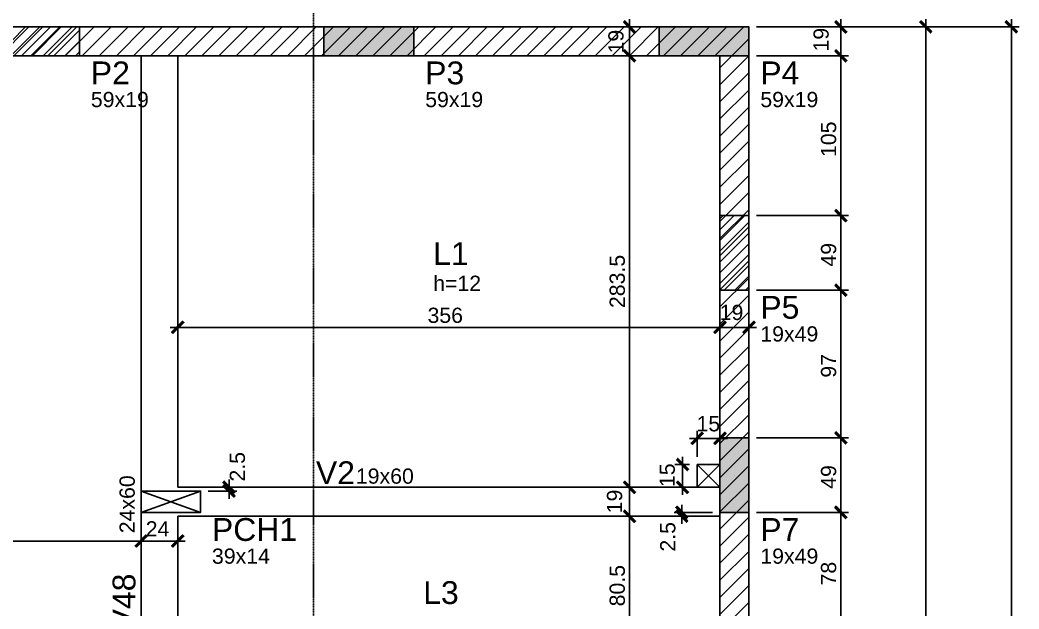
# Model space of a CAD drawing. Extents: x -1789 to 4156, y -3064 to 1391.
# Drawn here: x 669 to 1325, y 531 to 918 of the extents above; entities that cross this region are included whole.
import ezdxf

# ---------------------------------------------------------------- set-up
doc = ezdxf.new("R2010")
doc.units = 0
doc.linetypes.add('ESTILO_TQS_0003', pattern=[0.92, 0.3, -0.15, 0.02, -0.15, 0.3])
for name, color, linetype in [('1', 1, 'CONTINUOUS'), ('2', 2, 'CONTINUOUS'), ('3', 3, 'CONTINUOUS'), ('37', 8, 'CONTINUOUS'), ('4', 4, 'CONTINUOUS'), ('5', 5, 'CONTINUOUS'), ('6', 6, 'CONTINUOUS'), ('8', 8, 'CONTINUOUS')]:
    doc.layers.add(name, color=color, linetype=linetype)
doc.styles.add('TQS_ARIAL', font='arial.ttf')

msp = doc.modelspace()

# ---------------------------------------------------------------- hatches: boundary and pattern name
at = {"layer": '6', "linetype": 'Continuous'}
h = msp.add_hatch(dxfattribs=at)
h.set_pattern_fill('ANSI31', color=256, scale=2.5)
h.set_pattern_definition([(45, (-1788.6764, -3063.9896), (-5.61266, 5.61266), [])])
h.paths.add_polyline_path([(-1036.9964, 406.2804), (-1055.9964, 406.2804), (-1055.9964, 913.2804), (1148.0036, 913.2804), (1148.0036, 57.2805), (1129.0036, 57.2805), (1129.0036, 894.2804), (-1016.9964, 894.2804), (-1016.9964, 884.2804), (-1036.4964, 884.2804), (-1036.9964, 884.2804)])

# ---------------------------------------------------------------- linework, layer by layer
at = {"layer": '1', "linetype": 'Continuous'}
for p, q in [((1069.5608, 918.2804), (1069.5608, 889.2804)), ((1208.2869, 918.2804), (1208.2869, 889.2804)), ((1264.17045, -295.2196), (1264.17045, 918.2804)), ((1320.33215, -2090.2197), (1320.33215, 918.2804)), ((1153.0036, 913.2804), (1213.2869, 913.2804)), ((1153.0036, 913.2804), (1325.33215, 913.2804)), ((1158.0036, 913.2804), (1269.17045, 913.2804)), ((679.0036, 903.7804), (679.0036, 903.7804)), ((898.5036, 903.7804), (898.5036, 903.7804)), ((1069.5608, 899.2804), (1069.5608, 605.7804)), ((1118.5036, 903.7804), (1118.5036, 903.7804)), ((1208.2869, 899.2804), (1208.2869, 784.2804)), ((1153.0036, 894.2804), (1213.2869, 894.2804)), ((1153.0036, 894.2804), (1213.2869, 894.2804)), ((1208.2869, 794.2804), (1208.2869, 735.2804)), ((1153.0036, 789.2804), (1213.2869, 789.2804)), ((1153.0036, 789.2804), (1213.2869, 789.2804)), ((1138.5015, 764.7804), (1138.5015, 764.7804)), ((1208.2869, 745.2804), (1208.2869, 638.2804)), ((1153.0036, 740.2804), (1213.2869, 740.2804)), ((1153.0036, 740.2804), (1213.2869, 740.2804)), ((768.0036, 715.77045), (1134.0036, 715.77045)), ((1124.0036, 715.77045), (1153.0036, 715.77045)), ((1148.0036, 712.11275), (1148.0036, 710.77045)), ((1108.9994, 642.90335), (1133.9994, 642.90335)), ((1113.9994, 630.7804), (1113.9994, 647.90335)), ((1128.9994, 630.7804), (1128.9994, 647.90335)), ((1153.0036, 643.2804), (1213.2869, 643.2804)), ((1153.0036, 643.2804), (1213.2869, 643.2804)), ((1208.2869, 648.2804), (1208.2869, 589.2804)), ((1104.3933, 630.7804), (1104.3933, 605.7804)), ((1108.9994, 625.7804), (1099.3933, 625.7804)), ((1113.9994, 625.7804), (1128.9994, 610.7804)), ((1113.9994, 610.7804), (1128.9994, 625.7804)), ((1138.5015, 618.7804), (1138.5015, 618.7804)), ((792.81525, 610.7804), (811.73845, 610.7804)), ((806.73845, 603.2804), (806.73845, 615.7804)), ((1069.5608, 615.7804), (1069.5608, 586.7804)), ((1108.9994, 610.7804), (1099.3933, 610.7804)), ((749.0036, 594.2804), (788.0036, 608.2804)), ((788.0036, 594.2804), (749.0036, 608.2804)), ((793.0036, 608.2804), (811.73845, 608.2804)), ((768.5036, 601.2804), (768.5036, 601.2804)), ((1104.02125, 586.7804), (1104.02125, 599.2804)), ((1208.2869, 599.2804), (1208.2869, 511.2803)), ((1069.5608, 596.7804), (1069.5608, 506.2803)), ((1124.0036, 594.2804), (1099.02125, 594.2804)), ((1124.0036, 591.7804), (1099.02125, 591.7804)), ((1153.0036, 594.2804), (1213.2869, 594.2804)), ((1153.0036, 594.2804), (1213.2869, 594.2804)), ((443.5078, 575.44285), (754.0036, 575.44285)), ((744.0036, 575.44285), (778.0036, 575.44285))]:
    msp.add_line(p, q, dxfattribs=at)
for points in [[(1065.58275, 916.37455), (1072.72805, 909.22925), (1073.61195, 910.11315), (1066.46665, 917.25845), (1065.58275, 916.37455)], [(1204.30885, 916.37455), (1211.45415, 909.22925), (1212.338, 910.11315), (1205.19275, 917.25845), (1204.30885, 916.37455)], [(1268.1485, 910.18625), (1261.0032, 917.33155), (1260.1193, 916.44765), (1267.2646, 909.30235), (1268.1485, 910.18625)], [(1324.31015, 910.18625), (1317.1649, 917.33155), (1316.281, 916.44765), (1323.4263, 909.30235), (1324.31015, 910.18625)], [(1065.58275, 897.37455), (1072.72805, 890.22925), (1073.61195, 891.11315), (1066.46665, 898.25845), (1065.58275, 897.37455)], [(1065.58275, 897.37455), (1072.72805, 890.22925), (1073.61195, 891.11315), (1066.46665, 898.25845), (1065.58275, 897.37455)], [(1204.30885, 897.37455), (1211.45415, 890.22925), (1212.338, 891.11315), (1205.19275, 898.25845), (1204.30885, 897.37455)], [(1204.30885, 897.37455), (1211.45415, 890.22925), (1212.338, 891.11315), (1205.19275, 898.25845), (1204.30885, 897.37455)], [(1204.30885, 792.37455), (1211.45415, 785.22925), (1212.338, 786.11315), (1205.19275, 793.25845), (1204.30885, 792.37455)], [(1204.30885, 792.37455), (1211.45415, 785.22925), (1212.338, 786.11315), (1205.19275, 793.25845), (1204.30885, 792.37455)], [(1204.30885, 743.37455), (1211.45415, 736.22925), (1212.338, 737.11315), (1205.19275, 744.25845), (1204.30885, 743.37455)], [(1204.30885, 743.37455), (1211.45415, 736.22925), (1212.338, 737.11315), (1205.19275, 744.25845), (1204.30885, 743.37455)], [(769.90945, 711.7924), (777.05475, 718.9377), (776.17085, 719.8216), (769.02555, 712.6763), (769.90945, 711.7924)], [(1125.90945, 711.7924), (1133.05475, 718.9377), (1132.17085, 719.8216), (1125.02555, 712.6763), (1125.90945, 711.7924)], [(1125.90945, 711.7924), (1133.05475, 718.9377), (1132.17085, 719.8216), (1125.02555, 712.6763), (1125.90945, 711.7924)], [(1144.90945, 711.7924), (1152.05475, 718.9377), (1151.17085, 719.8216), (1144.02555, 712.6763), (1144.90945, 711.7924)], [(1110.90525, 638.92535), (1118.05055, 646.0706), (1117.16665, 646.9545), (1110.0214, 639.8092), (1110.90525, 638.92535)], [(1125.90525, 638.92535), (1133.05055, 646.0706), (1132.16665, 646.9545), (1125.0214, 639.8092), (1125.90525, 638.92535)], [(1204.30885, 646.37455), (1211.45415, 639.22925), (1212.338, 640.11315), (1205.19275, 647.25845), (1204.30885, 646.37455)], [(1204.30885, 646.37455), (1211.45415, 639.22925), (1212.338, 640.11315), (1205.19275, 647.25845), (1204.30885, 646.37455)], [(1100.41525, 628.87455), (1107.56055, 621.72925), (1108.4444, 622.61315), (1101.29915, 629.75845), (1100.41525, 628.87455)], [(810.7165, 607.68625), (803.5712, 614.83155), (802.6873, 613.94765), (809.8326, 606.80235), (810.7165, 607.68625)], [(810.7165, 605.18625), (803.5712, 612.33155), (802.6873, 611.44765), (809.8326, 604.30235), (810.7165, 605.18625)], [(1065.58275, 613.87455), (1072.72805, 606.72925), (1073.61195, 607.61315), (1066.46665, 614.75845), (1065.58275, 613.87455)], [(1065.58275, 613.87455), (1072.72805, 606.72925), (1073.61195, 607.61315), (1066.46665, 614.75845), (1065.58275, 613.87455)], [(1100.41525, 613.87455), (1107.56055, 606.72925), (1108.4444, 607.61315), (1101.29915, 614.75845), (1100.41525, 613.87455)], [(1107.99925, 591.18625), (1100.854, 598.33155), (1099.9701, 597.44765), (1107.11535, 590.30235), (1107.99925, 591.18625)], [(1204.30885, 597.37455), (1211.45415, 590.22925), (1212.338, 591.11315), (1205.19275, 598.25845), (1204.30885, 597.37455)], [(1204.30885, 597.37455), (1211.45415, 590.22925), (1212.338, 591.11315), (1205.19275, 598.25845), (1204.30885, 597.37455)], [(1065.58275, 594.87455), (1072.72805, 587.72925), (1073.61195, 588.61315), (1066.46665, 595.75845), (1065.58275, 594.87455)], [(1065.58275, 594.87455), (1072.72805, 587.72925), (1073.61195, 588.61315), (1066.46665, 595.75845), (1065.58275, 594.87455)], [(1107.99925, 588.68625), (1100.854, 595.83155), (1099.9701, 594.94765), (1107.11535, 587.80235), (1107.99925, 588.68625)], [(745.90945, 571.46485), (753.05475, 578.6101), (752.17085, 579.494), (745.02555, 572.3487), (745.90945, 571.46485)], [(745.90945, 571.46485), (753.05475, 578.6101), (752.17085, 579.494), (745.02555, 572.3487), (745.90945, 571.46485)], [(769.90945, 571.46485), (777.05475, 578.6101), (776.17085, 579.494), (769.02555, 572.3487), (769.90945, 571.46485)]]:
    msp.add_lwpolyline(points, dxfattribs=at)
for points in [[(1065.58275, 916.37455), (1073.61195, 910.11315), (1066.46665, 917.25845)], [(1065.58275, 916.37455), (1066.46665, 917.25845), (1065.58275, 916.37455)], [(1065.58275, 916.37455), (1072.72805, 909.22925), (1073.61195, 910.11315)], [(1204.30885, 916.37455), (1212.338, 910.11315), (1205.19275, 917.25845)], [(1204.30885, 916.37455), (1205.19275, 917.25845), (1204.30885, 916.37455)], [(1204.30885, 916.37455), (1211.45415, 909.22925), (1212.338, 910.11315)], [(1268.1485, 910.18625), (1261.0032, 917.33155), (1260.1193, 916.44765)], [(1268.1485, 910.18625), (1260.1193, 916.44765), (1267.2646, 909.30235)], [(1324.31015, 910.18625), (1317.1649, 917.33155), (1316.281, 916.44765)], [(1324.31015, 910.18625), (1316.281, 916.44765), (1323.4263, 909.30235)], [(1268.1485, 910.18625), (1267.2646, 909.30235), (1268.1485, 910.18625)], [(1324.31015, 910.18625), (1323.4263, 909.30235), (1324.31015, 910.18625)], [(1065.58275, 897.37455), (1073.61195, 891.11315), (1066.46665, 898.25845)], [(1065.58275, 897.37455), (1066.46665, 898.25845), (1065.58275, 897.37455)], [(1065.58275, 897.37455), (1073.61195, 891.11315), (1066.46665, 898.25845)], [(1065.58275, 897.37455), (1066.46665, 898.25845), (1065.58275, 897.37455)], [(1065.58275, 897.37455), (1072.72805, 890.22925), (1073.61195, 891.11315)], [(1065.58275, 897.37455), (1072.72805, 890.22925), (1073.61195, 891.11315)], [(1204.30885, 897.37455), (1212.338, 891.11315), (1205.19275, 898.25845)], [(1204.30885, 897.37455), (1205.19275, 898.25845), (1204.30885, 897.37455)], [(1204.30885, 897.37455), (1212.338, 891.11315), (1205.19275, 898.25845)], [(1204.30885, 897.37455), (1205.19275, 898.25845), (1204.30885, 897.37455)], [(1204.30885, 897.37455), (1211.45415, 890.22925), (1212.338, 891.11315)], [(1204.30885, 897.37455), (1211.45415, 890.22925), (1212.338, 891.11315)], [(1204.30885, 792.37455), (1212.338, 786.11315), (1205.19275, 793.25845)], [(1204.30885, 792.37455), (1205.19275, 793.25845), (1204.30885, 792.37455)], [(1204.30885, 792.37455), (1212.338, 786.11315), (1205.19275, 793.25845)], [(1204.30885, 792.37455), (1205.19275, 793.25845), (1204.30885, 792.37455)], [(1204.30885, 792.37455), (1211.45415, 785.22925), (1212.338, 786.11315)], [(1204.30885, 792.37455), (1211.45415, 785.22925), (1212.338, 786.11315)], [(1204.30885, 743.37455), (1212.338, 737.11315), (1205.19275, 744.25845)], [(1204.30885, 743.37455), (1205.19275, 744.25845), (1204.30885, 743.37455)], [(1204.30885, 743.37455), (1212.338, 737.11315), (1205.19275, 744.25845)], [(1204.30885, 743.37455), (1205.19275, 744.25845), (1204.30885, 743.37455)], [(1204.30885, 743.37455), (1211.45415, 736.22925), (1212.338, 737.11315)], [(1204.30885, 743.37455), (1211.45415, 736.22925), (1212.338, 737.11315)], [(769.90945, 711.7924), (776.17085, 719.8216), (769.02555, 712.6763)], [(769.90945, 711.7924), (777.05475, 718.9377), (776.17085, 719.8216)], [(1125.90945, 711.7924), (1132.17085, 719.8216), (1125.02555, 712.6763)], [(1125.90945, 711.7924), (1132.17085, 719.8216), (1125.02555, 712.6763)], [(1125.90945, 711.7924), (1133.05475, 718.9377), (1132.17085, 719.8216)], [(1125.90945, 711.7924), (1133.05475, 718.9377), (1132.17085, 719.8216)], [(1144.90945, 711.7924), (1151.17085, 719.8216), (1144.02555, 712.6763)], [(1144.90945, 711.7924), (1152.05475, 718.9377), (1151.17085, 719.8216)], [(769.90945, 711.7924), (769.02555, 712.6763), (769.90945, 711.7924)], [(1125.90945, 711.7924), (1125.02555, 712.6763), (1125.90945, 711.7924)], [(1125.90945, 711.7924), (1125.02555, 712.6763), (1125.90945, 711.7924)], [(1144.90945, 711.7924), (1144.02555, 712.6763), (1144.90945, 711.7924)], [(1110.90525, 638.92535), (1117.16665, 646.9545), (1110.0214, 639.8092)], [(1110.90525, 638.92535), (1118.05055, 646.0706), (1117.16665, 646.9545)], [(1125.90525, 638.92535), (1132.16665, 646.9545), (1125.0214, 639.8092)], [(1125.90525, 638.92535), (1133.05055, 646.0706), (1132.16665, 646.9545)], [(1204.30885, 646.37455), (1212.338, 640.11315), (1205.19275, 647.25845)], [(1204.30885, 646.37455), (1205.19275, 647.25845), (1204.30885, 646.37455)], [(1204.30885, 646.37455), (1212.338, 640.11315), (1205.19275, 647.25845)], [(1204.30885, 646.37455), (1205.19275, 647.25845), (1204.30885, 646.37455)], [(1204.30885, 646.37455), (1211.45415, 639.22925), (1212.338, 640.11315)], [(1204.30885, 646.37455), (1211.45415, 639.22925), (1212.338, 640.11315)], [(1110.90525, 638.92535), (1110.0214, 639.8092), (1110.90525, 638.92535)], [(1125.90525, 638.92535), (1125.0214, 639.8092), (1125.90525, 638.92535)], [(1100.41525, 628.87455), (1108.4444, 622.61315), (1101.29915, 629.75845)], [(1100.41525, 628.87455), (1101.29915, 629.75845), (1100.41525, 628.87455)], [(1100.41525, 628.87455), (1107.56055, 621.72925), (1108.4444, 622.61315)], [(810.7165, 607.68625), (803.5712, 614.83155), (802.6873, 613.94765)], [(810.7165, 607.68625), (802.6873, 613.94765), (809.8326, 606.80235)], [(810.7165, 605.18625), (803.5712, 612.33155), (802.6873, 611.44765)], [(810.7165, 605.18625), (802.6873, 611.44765), (809.8326, 604.30235)], [(1065.58275, 613.87455), (1073.61195, 607.61315), (1066.46665, 614.75845)], [(1065.58275, 613.87455), (1066.46665, 614.75845), (1065.58275, 613.87455)], [(1065.58275, 613.87455), (1073.61195, 607.61315), (1066.46665, 614.75845)], [(1065.58275, 613.87455), (1066.46665, 614.75845), (1065.58275, 613.87455)], [(1065.58275, 613.87455), (1072.72805, 606.72925), (1073.61195, 607.61315)], [(1065.58275, 613.87455), (1072.72805, 606.72925), (1073.61195, 607.61315)], [(1100.41525, 613.87455), (1108.4444, 607.61315), (1101.29915, 614.75845)], [(1100.41525, 613.87455), (1101.29915, 614.75845), (1100.41525, 613.87455)], [(1100.41525, 613.87455), (1107.56055, 606.72925), (1108.4444, 607.61315)], [(810.7165, 607.68625), (809.8326, 606.80235), (810.7165, 607.68625)], [(810.7165, 605.18625), (809.8326, 604.30235), (810.7165, 605.18625)], [(1107.99925, 591.18625), (1100.854, 598.33155), (1099.9701, 597.44765)], [(1107.99925, 591.18625), (1099.9701, 597.44765), (1107.11535, 590.30235)], [(1204.30885, 597.37455), (1212.338, 591.11315), (1205.19275, 598.25845)], [(1204.30885, 597.37455), (1205.19275, 598.25845), (1204.30885, 597.37455)], [(1204.30885, 597.37455), (1212.338, 591.11315), (1205.19275, 598.25845)], [(1204.30885, 597.37455), (1205.19275, 598.25845), (1204.30885, 597.37455)], [(1204.30885, 597.37455), (1211.45415, 590.22925), (1212.338, 591.11315)], [(1204.30885, 597.37455), (1211.45415, 590.22925), (1212.338, 591.11315)], [(1065.58275, 594.87455), (1073.61195, 588.61315), (1066.46665, 595.75845)], [(1065.58275, 594.87455), (1066.46665, 595.75845), (1065.58275, 594.87455)], [(1065.58275, 594.87455), (1073.61195, 588.61315), (1066.46665, 595.75845)], [(1065.58275, 594.87455), (1066.46665, 595.75845), (1065.58275, 594.87455)], [(1065.58275, 594.87455), (1072.72805, 587.72925), (1073.61195, 588.61315)], [(1065.58275, 594.87455), (1072.72805, 587.72925), (1073.61195, 588.61315)], [(1107.99925, 588.68625), (1100.854, 595.83155), (1099.9701, 594.94765)], [(1107.99925, 588.68625), (1099.9701, 594.94765), (1107.11535, 587.80235)], [(1107.99925, 591.18625), (1107.11535, 590.30235), (1107.99925, 591.18625)], [(1107.99925, 588.68625), (1107.11535, 587.80235), (1107.99925, 588.68625)], [(745.90945, 571.46485), (752.17085, 579.494), (745.02555, 572.3487)], [(745.90945, 571.46485), (752.17085, 579.494), (745.02555, 572.3487)], [(745.90945, 571.46485), (753.05475, 578.6101), (752.17085, 579.494)], [(745.90945, 571.46485), (753.05475, 578.6101), (752.17085, 579.494)], [(769.90945, 571.46485), (776.17085, 579.494), (769.02555, 572.3487)], [(769.90945, 571.46485), (777.05475, 578.6101), (776.17085, 579.494)], [(745.90945, 571.46485), (745.02555, 572.3487), (745.90945, 571.46485)], [(745.90945, 571.46485), (745.02555, 572.3487), (745.90945, 571.46485)], [(769.90945, 571.46485), (769.02555, 572.3487), (769.90945, 571.46485)]]:
    msp.add_solid(points, dxfattribs=at)
at = {"layer": '2', "linetype": 'Continuous'}
for p, q in [((656.3851, 894.2804), (675.3851, 913.2804)), ((663.45615, 894.2804), (682.45615, 913.2804)), ((670.5272, 894.2804), (689.5272, 913.2804)), ((677.5983, 894.2804), (696.5983, 913.2804)), ((684.66935, 894.2804), (703.66935, 913.2804)), ((708.5036, 913.2804), (708.5036, 913.2804)), ((708.5036, 913.2804), (708.5036, 913.2804)), ((869.0036, 913.2804), (869.0036, 913.2804)), ((869.0036, 913.2804), (869.0036, 913.2804)), ((928.0036, 913.2804), (928.0036, 913.2804)), ((928.0036, 913.2804), (928.0036, 913.2804)), ((1069.5608, 913.2804), (1069.5608, 913.2804)), ((1089.0036, 913.2804), (1089.0036, 913.2804)), ((1089.0036, 913.2804), (1089.0036, 913.2804)), ((1148.0036, 913.2804), (1148.0036, 913.2804)), ((1148.0036, 913.2804), (1148.0036, 913.2804)), ((1148.0036, 913.2804), (1148.0036, 913.2804)), ((1153.0036, 913.2804), (1153.0036, 913.2804)), ((691.74045, 894.2804), (708.5036, 911.04355)), ((698.8115, 894.2804), (708.5036, 903.9725)), ((705.88255, 894.2804), (708.5036, 896.90145)), ((1069.5608, 894.2804), (1069.5608, 894.2804)), ((1069.5608, 894.2804), (1069.5608, 894.2804)), ((1148.0036, 894.2804), (1148.0036, 894.2804)), ((1148.0036, 894.2804), (1148.0036, 894.2804)), ((1128.9994, 772.92505), (1145.3548, 789.2804)), ((1128.9994, 779.9961), (1138.2837, 789.2804)), ((1128.9994, 787.06715), (1131.21265, 789.2804)), ((1148.0036, 789.2804), (1148.0036, 789.2804)), ((1148.0036, 789.2804), (1148.0036, 789.2804)), ((1128.9994, 765.85395), (1148.0036, 784.85815)), ((1128.9994, 758.7829), (1148.0036, 777.7871)), ((1128.9994, 751.7118), (1148.0036, 770.716)), ((1128.9994, 744.64075), (1148.0036, 763.64495)), ((1131.7101, 740.2804), (1148.0036, 756.5739)), ((1138.7812, 740.2804), (1148.0036, 749.5028)), ((1145.85225, 740.2804), (1148.0036, 742.43175)), ((1148.0036, 740.2804), (1148.0036, 740.2804)), ((1148.0036, 740.2804), (1148.0036, 740.2804)), ((773.0036, 715.77045), (773.0036, 715.77045)), ((1129.0036, 715.77045), (1129.0036, 715.77045)), ((1129.0036, 715.77045), (1129.0036, 715.77045)), ((1148.0036, 717.11275), (1148.0036, 717.11275)), ((1148.0036, 643.2804), (1148.0036, 643.2804)), ((1148.0036, 643.2804), (1148.0036, 643.2804)), ((1113.9994, 625.7804), (1113.9994, 625.7804)), ((1113.9994, 625.7804), (1113.9994, 625.7804)), ((1128.9994, 625.7804), (1128.9994, 625.7804)), ((787.81525, 610.7804), (787.81525, 610.7804)), ((1069.5608, 610.7804), (1069.5608, 610.7804)), ((1069.5608, 610.7804), (1069.5608, 610.7804)), ((1113.9994, 610.7804), (1113.9994, 610.7804)), ((788.0036, 608.2804), (788.0036, 608.2804)), ((1069.5608, 591.7804), (1069.5608, 591.7804)), ((1069.5608, 591.7804), (1069.5608, 591.7804)), ((1129.0036, 594.2804), (1129.0036, 594.2804)), ((1129.0036, 591.7804), (1129.0036, 591.7804)), ((1148.0036, 594.2804), (1148.0036, 594.2804)), ((1148.0036, 594.2804), (1148.0036, 594.2804)), ((749.0036, 575.44285), (749.0036, 575.44285)), ((749.0036, 575.44285), (749.0036, 575.44285)), ((773.0036, 575.44285), (773.0036, 575.44285))]:
    msp.add_line(p, q, dxfattribs=at)
at = {"layer": '3', "linetype": 'Continuous'}
for points in [[(761.0036, 913.2804), (708.5036, 913.2804)], [(869.0036, 913.2804), (761.0036, 913.2804)], [(1089.0036, 913.2804), (928.0036, 913.2804)], [(708.5036, 894.2804), (749.0036, 894.2804)], [(749.0036, 894.2804), (749.0036, 608.2804)], [(773.0036, 894.2804), (869.0036, 894.2804)], [(773.0036, 610.7804), (773.0036, 894.2804)], [(928.0036, 894.2804), (1089.0036, 894.2804)], [(1129.0036, 894.2804), (1129.0036, 789.2804)], [(1148.0036, 789.2804), (1148.0036, 894.2804)], [(1129.0036, 740.2804), (1129.0036, 643.2804)], [(1148.0036, 643.2804), (1148.0036, 740.2804)], [(1113.9994, 625.7804), (1128.9994, 625.7804), (1128.9994, 610.7804), (1113.9994, 610.7804), (1113.9994, 625.7804)], [(1128.9994, 610.7804), (773.0036, 610.7804)], [(749.0036, 594.2804), (749.0036, 501.7803)], [(773.0036, 511.2803), (773.0036, 591.7804)], [(773.0036, 591.7804), (1129.0036, 591.7804)], [(1129.0036, 594.2804), (1129.0036, 591.7804)], [(1129.0036, 591.7804), (1129.0036, 516.2803)], [(1148.0036, 516.2803), (1148.0036, 594.2804)]]:
    msp.add_lwpolyline(points, dxfattribs=at)
at = {"layer": '37', "linetype": 'Continuous'}
for points in [[(869.0036, 894.2804), (928.0036, 894.2804), (928.0036, 913.2804)], [(869.0036, 894.2804), (928.0036, 913.2804), (869.0036, 913.2804)], [(869.0036, 894.2804), (869.0036, 913.2804), (869.0036, 894.2804)], [(1089.0036, 894.2804), (1148.0036, 894.2804), (1148.0036, 913.2804)], [(1089.0036, 894.2804), (1148.0036, 913.2804), (1089.0036, 913.2804)], [(1089.0036, 894.2804), (1089.0036, 913.2804), (1089.0036, 894.2804)], [(1148.0036, 643.2804), (1128.9994, 643.2804), (1128.9994, 594.2804)], [(1148.0036, 643.2804), (1128.9994, 594.2804), (1148.0036, 594.2804)], [(1148.0036, 643.2804), (1148.0036, 594.2804), (1148.0036, 643.2804)]]:
    msp.add_solid(points, dxfattribs=at)
at = {"layer": '5', "linetype": 'Continuous'}
for points in [[(649.5036, 894.2804), (708.5036, 894.2804), (708.5036, 913.2804), (649.5036, 913.2804), (649.5036, 894.2804)], [(869.0036, 894.2804), (928.0036, 894.2804), (928.0036, 913.2804), (869.0036, 913.2804), (869.0036, 894.2804)], [(1089.0036, 894.2804), (1148.0036, 894.2804), (1148.0036, 913.2804), (1089.0036, 913.2804), (1089.0036, 894.2804)], [(1148.0036, 789.2804), (1128.9994, 789.2804), (1128.9994, 740.2804), (1148.0036, 740.2804), (1148.0036, 789.2804)], [(1148.0036, 643.2804), (1128.9994, 643.2804), (1128.9994, 594.2804), (1148.0036, 594.2804), (1148.0036, 643.2804)], [(749.0036, 594.2804), (788.0036, 594.2804), (788.0036, 608.2804), (749.0036, 608.2804), (749.0036, 594.2804)]]:
    msp.add_lwpolyline(points, dxfattribs=at)
at = {"layer": '6', "linetype": 'Continuous'}
msp.add_lwpolyline([(-1036.9964, 406.2804), (-1055.9964, 406.2804), (-1055.9964, 913.2804), (1148.0036, 913.2804), (1148.0036, 57.2805), (1129.0036, 57.2805), (1129.0036, 894.2804), (-1016.9964, 894.2804), (-1016.9964, 884.2804), (-1036.4964, 884.2804), (-1036.9964, 884.2804), (-1036.9964, 406.2804)], dxfattribs=at)
at = {"layer": '8', "linetype": 'ESTILO_TQS_0003'}
msp.add_line((862.1968, -2145.8662), (862.1968, 954.17655), dxfattribs=at)

# ---------------------------------------------------------------- texts
at = {"layer": '2', "linetype": 'Continuous', "style": 'TQS_ARIAL'}
for s, p in [('19', (1200.37525, 897.07945)), ('19', (1065.7194, 895.82025)), ('105', (1205.2869, 827.7804)), ('49', (1205.2869, 755.7804)), ('283.5', (1066.5608, 728.5304)), ('97', (1205.2869, 682.7804)), ('2.5', (817.1667, 614.5252)), ('15', (1099.35295, 610.9327)), ('49', (1205.2869, 609.7804)), ('24x60', (744.82935, 580.57235)), ('19', (1064.7856, 593.6634)), ('2.5', (1099.7257, 568.4952)), ('80.5', (1066.5608, 532.53035)), ('78', (1205.2869, 546.28035))]:
    msp.add_text(s, height=10, rotation=90, dxfattribs=at).set_placement(p)
for s, p in [('59x19', (716.0036, 860.5304)), ('59x19', (935.5036, 860.5304)), ('59x19', (1155.5036, 860.5304)), ('h=12', (940.73475, 739.79695)), ('356', (937.0036, 718.77045)), ('19', (1128.8172, 720.65055)), ('19x49', (1155.5036, 706.5304)), ('15', (1113.6093, 647.5213)), ('19x60', (889.98385, 613.11875)), ('24', (752.0036, 578.44285)), ('39x14', (795.5036, 560.5304)), ('19x49', (1155.5036, 560.5304))]:
    msp.add_text(s, height=10, dxfattribs=at).set_placement(p)
at = {"layer": '4', "linetype": 'Continuous', "style": 'TQS_ARIAL'}
for s, p in [('P2', (716.0036, 875.5304)), ('P3', (935.5036, 875.5304)), ('P4', (1155.5036, 875.5304)), ('L1', (940.73475, 756.79695)), ('P5', (1155.5036, 721.5304)), ('V2', (863.753, 612.8305)), ('PCH1', (795.5036, 575.5304)), ('P7', (1155.5036, 575.5304)), ('L3', (934.19855, 534.0728))]:
    msp.add_text(s, height=15, dxfattribs=at).set_placement(p)
msp.add_text('V48', height=15, rotation=90, dxfattribs=at).set_placement((745.2536, 516.7803))

doc.saveas('drawing.dxf')
